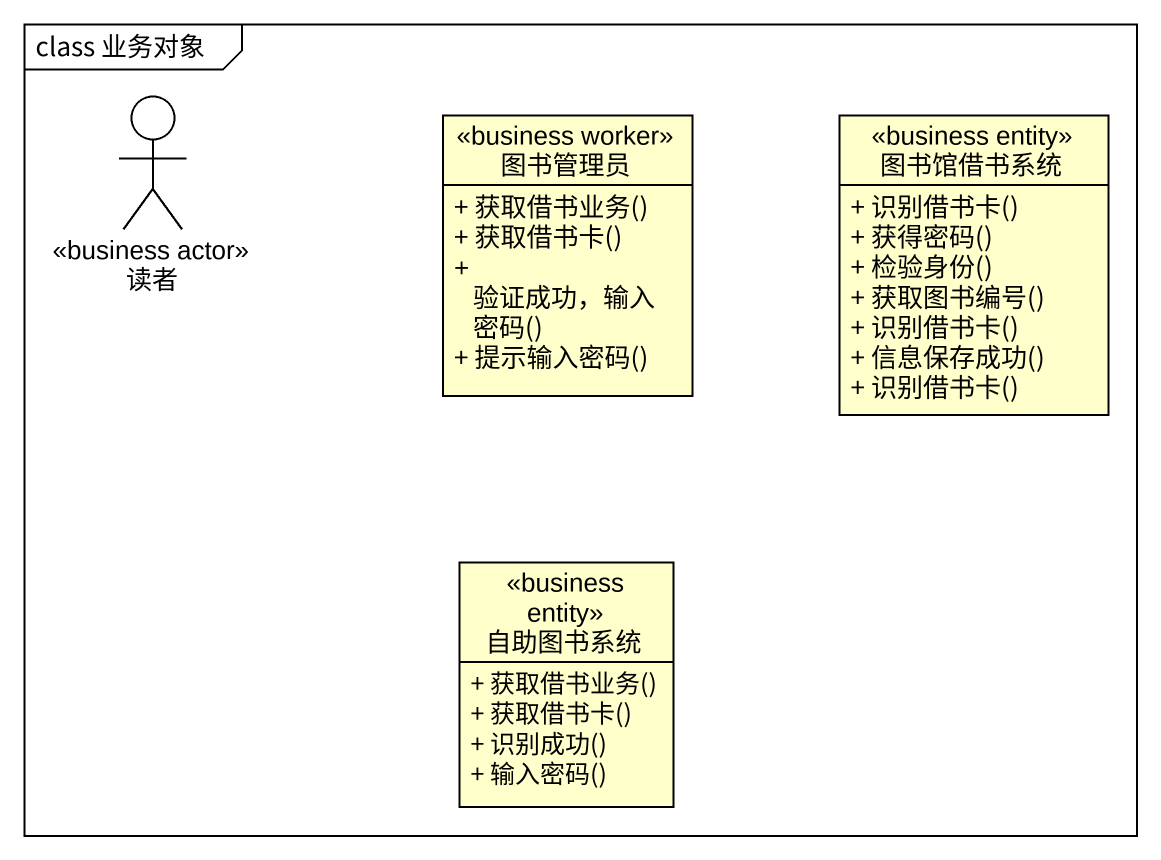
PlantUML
@startuml
mainframe class 业务对象
allowmixing
hide circle
hide empty members
skinparam classAttributeIconSize 0
actor 读者 <<business actor>>
class 图书管理员 <<business worker>> {
  + 获取借书业务()
  + 获取借书卡()
  + 验证成功，输入密码()
  + 提示输入密码()
}
class 图书馆借书系统 <<business entity>> {
  + 识别借书卡()
  + 获得密码()
  + 检验身份()
  + 获取图书编号()
  + 识别借书卡()
  + 信息保存成功()
  + 识别借书卡()
}
class 自助图书系统 <<business entity>> {
  + 获取借书业务()
  + 获取借书卡()
  + 识别成功()
  + 输入密码()
}
@enduml
